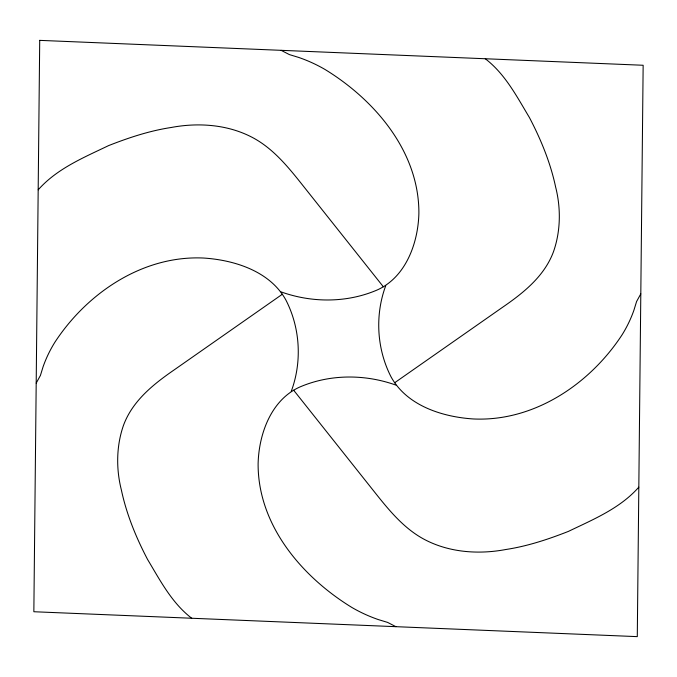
<?xml version="1.0" encoding="UTF-8"?>
<svg xmlns="http://www.w3.org/2000/svg" width="677" height="677" viewBox="0 0 677 677"><rect width="100%" height="100%" fill="white"/><g stroke="black" fill="none" stroke-linecap="round" stroke-linejoin="round"><path stroke-width="1.02" d="M291.262 391.314C302.162 361.89 300.292 328.201 285.999 300.224C270.208 271.316 234.623 260.036 203.608 258.039C143.033 255.178 87.181 292.862 54.955 342.13A139.699 131.11 16.1 0 0 43.091 366.756L40.417 375.464L36.194 383.148M385.738 285.686C374.838 315.11 376.708 348.799 391.001 376.776C406.792 405.684 442.377 416.964 473.392 418.961C533.967 421.822 589.819 384.138 622.045 334.87A139.699 131.11 16.1 0 0 633.909 310.244L636.583 301.536L640.806 293.852M38.183 189.848C56.919 168.607 83.609 157.623 108.574 145.614C128.825 137.651 149.634 130.763 171.205 127.488C197.557 122.52 226.11 124.331 250.372 136.424C270.995 146.621 286.041 164.401 300.131 182.045L383.36 286.803M638.817 487.152C620.081 508.393 593.39 519.377 568.426 531.386C548.175 539.349 527.366 546.237 505.795 549.512C479.443 554.48 450.89 552.669 426.628 540.576C406.005 530.379 390.959 512.599 376.869 494.955L293.64 390.197M282.402 294.207L174.615 369.591C153.738 383.944 132.616 400.657 123.527 425.241C116.283 445.855 116.012 468.89 121.378 489.996C126.54 514.325 136.085 537.546 147.603 559.507C160.237 580.544 171.806 602.979 191.718 618.253M394.598 382.793L502.385 307.409C523.262 293.056 544.384 276.343 553.473 251.759C560.717 231.145 560.988 208.11 555.622 187.004C550.46 162.675 540.915 139.454 529.397 117.493C516.763 96.456 505.194 74.021 485.282 58.747M281.133 291.914C311.962 302.941 346.878 303 377.131 290.01C405.921 277.164 418.166 242.908 418.885 213.306C419.198 151.91 375.041 100.078 325.07 69.503A139.699 131.11 16.1 0 0 298.667 57.418L289.384 54.592L281.124 50.326M395.867 385.086C365.038 374.059 330.122 374 299.869 386.99C271.079 399.836 258.834 434.092 258.115 463.694C257.802 525.09 301.959 576.922 351.93 607.497A139.699 131.11 16.1 0 0 378.333 619.582L387.616 622.408L395.876 626.674M39.715 40.366L33.85 611.737L637.285 636.634L643.15 65.263L39.715 40.366"/></g></svg>
